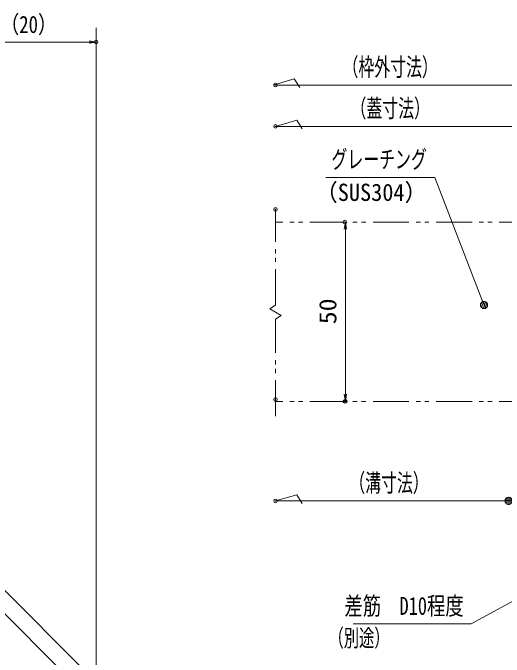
# Model space of a CAD drawing. Units: millimetres, scale not verified. Extents: x -1050 to 1050, y -742 to 742.
# Drawn here: x 312.4 to 654.8, y -491.7 to -42.6 of the extents above; entities that cross this region are included whole.
import ezdxf
from ezdxf.enums import TextEntityAlignment as Align

# ---------------------------------------------------------------- set-up
doc = ezdxf.new("R2010")
doc.units = ezdxf.units.MM
doc.header["$LTSCALE"] = 5
doc.header["$PDMODE"] = 32
doc.header["$PDSIZE"] = 2.5
doc.linetypes.add('DOUBLE_CHAIN1', pattern=[8.8, 5, -1, 0.6, -0.6, 0.6, -1])
for name, color, linetype, lineweight in [('0-1_寸法注釈', 2, 'Continuous', 9), ('0-2_0', 2, 'Continuous', 9), ('0-3_DEFPOINTS', 134, 'Continuous', 9), ('0-4_アンカー', 7, 'Continuous', 9), ('0-6_想像線', 134, 'DOUBLE_CHAIN1', 9), ('0-8_蓋', 5, 'Continuous', 9)]:
    doc.layers.add(name, color=color, linetype=linetype, lineweight=lineweight)
doc.styles.add('ＭＳ ゴシック', font='')
doc.styles.get('ＭＳ ゴシック').set_extended_font_data('MS Gothic')

# ---------------------------------------------------------------- blocks, each defined once
blk = doc.blocks.new('_OPEN')
at = {"layer": '0-2_0'}
blk.add_line((0, 0), (-5, 0), dxfattribs=at)
blk.add_lwpolyline([(-5, 0.833), (0, 0), (-5, -0.833)], dxfattribs=at)
blk = doc.blocks.new('A$C6EB770D1')
at = {"layer": '0-4_アンカー'}
for p, q in [((130.257, 96.52), (45.237, 11.5)), ((138.388, 88.388), (130.257, 96.52)), ((138.388, 88.388), (53.368, 3.368)), ((0, 11.5), (45.237, 11.5)), ((0, 11.5), (0, 0)), ((0, 0), (45.237, 0))]:
    blk.add_line(p, q, dxfattribs=at)
blk.add_arc((45.237, 11.5), 11.5, 270, 315, dxfattribs=at)
blk = doc.blocks.new('_Dot')
at = {"layer": '0-2_0'}
for p, q in [((-2.5, 0), (-5, 0)), ((2.445, 0.5), (-2.445, 0.5)), ((1.997, 1.5), (-1.997, 1.5)), ((2.289, -0.995), (-2.289, -0.995)), ((1.499, -1.995), (-1.499, -1.995))]:
    blk.add_line(p, q, dxfattribs=at)
for points in [[(2.5, 0), (2.48, 0.313), (2.421, 0.622), (2.324, 0.92), (2.191, 1.204), (2.023, 1.469), (1.822, 1.711), (1.594, 1.926), (1.34, 2.111), (1.064, 2.262), (0.773, 2.378), (0.468, 2.456), (0.157, 2.495), (-0.157, 2.495), (-0.468, 2.456), (-0.773, 2.378), (-1.064, 2.262), (-1.34, 2.111), (-1.594, 1.926), (-1.822, 1.711), (-2.023, 1.469), (-2.191, 1.204), (-2.324, 0.92), (-2.421, 0.622), (-2.48, 0.313), (-2.5, 0), (0, 0)], [(-2.5, 0), (-2.48, -0.313), (-2.421, -0.622), (-2.324, -0.92), (-2.191, -1.204), (-2.023, -1.469), (-1.822, -1.711), (-1.594, -1.926), (-1.34, -2.111), (-1.064, -2.262), (-0.773, -2.378), (-0.468, -2.456), (-0.157, -2.495), (0.157, -2.495), (0.468, -2.456), (0.773, -2.378), (1.064, -2.262), (1.34, -2.111), (1.594, -1.926), (1.822, -1.711), (2.023, -1.469), (2.191, -1.204), (2.324, -0.92), (2.421, -0.622), (2.48, -0.313), (2.5, 0), (0, 0)]]:
    blk.add_lwpolyline(points, close=True, dxfattribs=at)

msp = doc.modelspace()

# ---------------------------------------------------------------- linework, layer by layer
at = {"layer": '0-1_寸法注釈'}
for p, q in [((370.45, -504.065), (370.45, -52.974)), ((278.93, -62.974), (365.45, -62.974)), ((493.745, -92.974), (508.548, -88.646)), ((508.548, -88.646), (512.376, -94.722)), ((727.95, -92.974), (495.45, -92.974)), ((720.45, -121.755), (495.45, -121.755)), ((544.185, -193.471), (544.185, -308.471)), ((495.45, -382.826), (510.253, -378.497)), ((510.253, -378.497), (514.08, -384.574)), ((652.95, -382.826), (495.45, -382.826))]:
    msp.add_line(p, q, dxfattribs=at)
for points in [[(495.45, -121.755), (510.253, -117.426), (514.08, -123.503)], [(530.622, -157.293), (606.589, -157.293), (640.479, -245.359)], [(549.657, -468.619), (631.881, -468.619), (757.025, -400.445)]]:
    msp.add_lwpolyline(points, dxfattribs=at)
at = {"layer": '0-3_DEFPOINTS'}
for p in [(370.45, -62.974), (495.45, -92.974), (495.45, -121.755), (495.45, -179.646), (543.742, -188.471), (495.45, -312.221), (543.742, -313.471), (544.185, -313.471), (495.45, -382.826)]:
    msp.add_point(p, dxfattribs=at)
at = {"layer": '0-6_想像線'}
for p, q in [((495.45, -246.301), (495.45, -179.133)), ((499.377, -253.593), (495.45, -251.261)), ((495.45, -256.221), (499.377, -253.593)), ((495.45, -323.681), (495.45, -256.221))]:
    msp.add_line(p, q, dxfattribs=at)
msp.add_lwpolyline([(495.45, -246.301), (491.523, -248.93), (495.45, -251.261)], dxfattribs=at)
at = {"layer": '0-8_蓋', "linetype": 'DOUBLE_CHAIN1'}
for p, q in [((720.45, -188.471), (495.45, -188.471)), ((720.45, -313.471), (495.45, -313.471))]:
    msp.add_line(p, q, dxfattribs=at)

# ---------------------------------------------------------------- block references
at = {"layer": '0-1_寸法注釈'}
for name, p in [('_OPEN', (370.45, -62.974)), ('_Dot', (657.95, -382.826))]:
    msp.add_blockref(name, p, dxfattribs=at)
for name, p, rotation in [('_OPEN', (544.185, -188.471), 90), ('_Dot', (640.848, -246.289), 291.61287), ('_OPEN', (544.185, -313.471), 270)]:
    msp.add_blockref(name, p, dxfattribs=dict(at, rotation=rotation))
at = {"layer": '0-4_アンカー', "rotation": 270}
msp.add_blockref('A$C6EB770D1', (273.93, -378.808), dxfattribs=at)

# ---------------------------------------------------------------- texts
at = {"layer": '0-1_寸法注釈', "color": 7, "style": 'ＭＳ ゴシック'}
for s, height, width, p in [('（20）', 12.02, 0.8, (303.675, -60.287)), ('（枠外寸法）', 12.5, 0.65, (542.156, -90.38)), ('（蓋寸法）', 12.5, 0.65, (547.739, -119.16)), ('グレーチング', 12.5, 0.65, (534.467, -154.699)), ('（SUS304）', 12.02, 0.95, (523.271, -177.343)), ('（溝寸法）', 12.5, 0.65, (546.861, -380.231)), ('差筋\u3000D10程度', 12.51, 0.75, (543.501, -466.024)), ('（別途）', 12.02, 0.65, (532.364, -487.988))]:
    msp.add_text(s, height=height, dxfattribs=dict(at, width=width)).set_placement(p, align=Align.BOTTOM_LEFT)
at = {"layer": '0-1_寸法注釈', "color": 7, "style": 'ＭＳ ゴシック', "width": 1.1}
msp.add_text('50', height=12.02, rotation=90, dxfattribs=at).set_placement((541.498, -259.705), align=Align.BOTTOM_LEFT)

doc.saveas('drawing.dxf')
